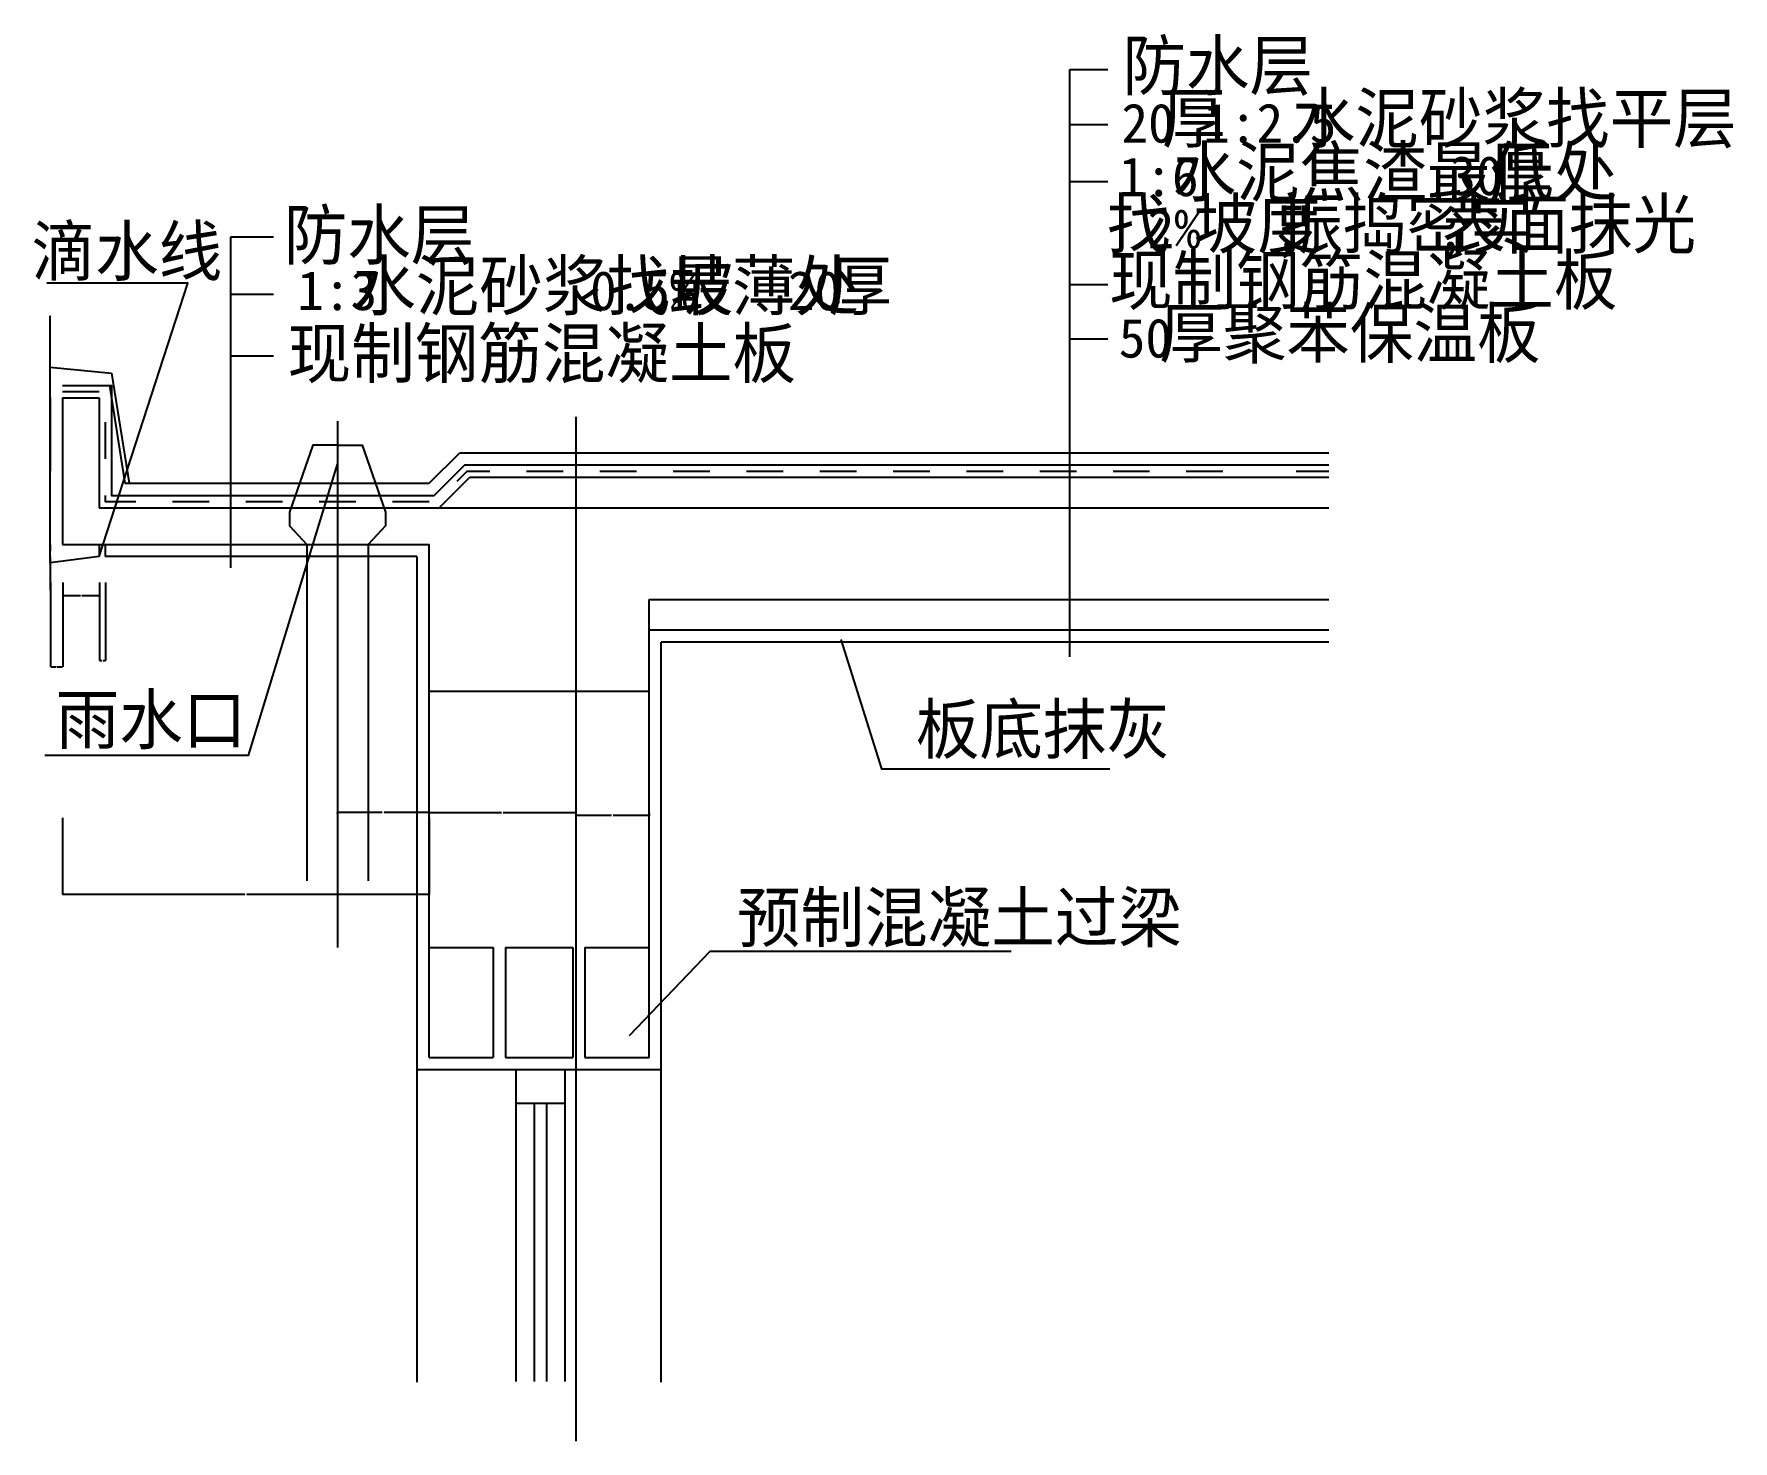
# Model space of a CAD drawing. Header units: metres. Extents: x 11565 to 14346, y 5706 to 8008.
import ezdxf

# ---------------------------------------------------------------- set-up
doc = ezdxf.new("R2010")
doc.units = ezdxf.units.M
for name, color, linetype in [('DOTE', 1, 'Continuous'), ('PUB_DIM', 3, 'Continuous'), ('PUB_HATCH', 7, 'Continuous'), ('PUB_TEXT', 7, 'Continuous'), ('S_SURFACE', 6, 'Continuous'), ('SURFACE', 6, 'Continuous'), ('WALL', 255, 'Continuous'), ('WINDOW', 2, 'Continuous')]:
    doc.layers.add(name, color=color, linetype=linetype)
doc.dimstyles.get("Standard").update_dxf_attribs({"dimtxt": 2.5, "dimasz": 2.5, "dimexe": 1.25, "dimexo": 0.625, "dimtad": 1, "dimcen": 2.5, "dimazin": 3, "dimtfac": 1, "dimtmove": 0, "dimatfit": 3})

# ---------------------------------------------------------------- blocks, each defined once
blk = doc.blocks.new('*D1')
for p, q in [((11611.65, 6725.55), (11611.65, 6600.34)), ((12211.65, 6725.55), (12211.65, 6600.34)), ((11910.15, 6600.34), (11611.4, 6600.34)), ((12211.9, 6600.34), (11913.15, 6600.34))]:
    blk.add_line(p, q)
at = {"layer": 'Defpoints'}
for p in [(11611.65, 6725.55), (12211.65, 6725.55), (12211.65, 6600.34)]:
    blk.add_point(p, dxfattribs=at)
at = {"layer": 'PUB_DIM', "insert": (11911.65, 6600.34), "char_height": 1, "attachment_point": 5}
blk.add_mtext('600', dxfattribs=at)
blk = doc.blocks.new('*D2')
for p, q in [((11591.66, 7412.76), (11591.66, 7292.76)), ((11591.41, 7292.76), (11591.16, 7292.76)), ((11591.66, 7172.76), (11591.66, 7292.76)), ((11591.66, 7292.76), (11591.66, 7292.76)), ((11591.91, 7292.76), (11592.16, 7292.76))]:
    blk.add_line(p, q)
at = {"layer": 'Defpoints'}
for p in [(11591.66, 7412.76), (11591.66, 7292.76), (11591.66, 7172.76)]:
    blk.add_point(p, dxfattribs=at)
at = {"layer": 'PUB_DIM', "insert": (11591.66, 7293.885), "char_height": 1, "attachment_point": 5}
blk.add_mtext('0', dxfattribs=at)
blk = doc.blocks.new('*D3')
for p, q in [((11591.41, 7162.76), (11591.16, 7162.76)), ((11591.66, 7172.76), (11591.66, 7162.76)), ((11591.66, 7152.76), (11591.66, 7162.76)), ((11591.66, 7162.76), (11591.66, 7162.76)), ((11591.91, 7162.76), (11592.16, 7162.76))]:
    blk.add_line(p, q)
at = {"layer": 'Defpoints'}
for p in [(11591.66, 7172.76), (11591.66, 7162.76), (11591.66, 7152.76)]:
    blk.add_point(p, dxfattribs=at)
at = {"layer": 'PUB_DIM', "insert": (11591.66, 7163.885), "char_height": 1, "attachment_point": 5}
blk.add_mtext('0', dxfattribs=at)
blk = doc.blocks.new('*D4')
for p, q in [((11591.66, 7152.76), (11591.66, 7098)), ((11591.66, 7142.76), (11591.66, 7098)), ((11591.41, 7098), (11591.16, 7098)), ((11591.66, 7098), (11591.66, 7098)), ((11591.91, 7098), (11592.16, 7098))]:
    blk.add_line(p, q)
at = {"layer": 'Defpoints'}
for p in [(11591.66, 7152.76), (11591.66, 7142.76), (11591.66, 7098)]:
    blk.add_point(p, dxfattribs=at)
at = {"layer": 'PUB_DIM', "insert": (11591.66, 7099.125), "char_height": 1, "attachment_point": 5}
blk.add_mtext('0', dxfattribs=at)
blk = doc.blocks.new('*D5')
for p, q in [((11592.1, 7110.54), (11592.1, 6973)), ((11612.1, 7110.54), (11612.1, 6973)), ((11592.35, 6973), (11601.1, 6973)), ((11603.1, 6973), (11611.85, 6973))]:
    blk.add_line(p, q)
at = {"layer": 'Defpoints'}
for p in [(11592.1, 7110.54), (11612.1, 7110.54), (11592.1, 6973)]:
    blk.add_point(p, dxfattribs=at)
at = {"layer": 'PUB_DIM', "insert": (11602.1, 6973), "char_height": 1, "attachment_point": 5}
blk.add_mtext('20', dxfattribs=at)
blk = doc.blocks.new('*D6')
for p, q in [((11672.1, 7110.54), (11672.1, 6983.31)), ((11682.1, 7110.54), (11682.1, 6983.31)), ((11672.35, 6983.31), (11676.1, 6983.31)), ((11678.1, 6983.31), (11681.85, 6983.31))]:
    blk.add_line(p, q)
at = {"layer": 'Defpoints'}
for p in [(11672.1, 7110.54), (11682.1, 7110.54), (11672.1, 6983.31)]:
    blk.add_point(p, dxfattribs=at)
at = {"layer": 'PUB_DIM', "insert": (11677.1, 6983.31), "char_height": 1, "attachment_point": 5}
blk.add_mtext('10', dxfattribs=at)
blk = doc.blocks.new('*D7')
for p, q in [((11612.1, 7110.54), (11612.1, 7089.7)), ((11672.1, 7110.54), (11672.1, 7089.7)), ((11612.35, 7089.7), (11641.1, 7089.7)), ((11643.1, 7089.7), (11671.85, 7089.7))]:
    blk.add_line(p, q)
at = {"layer": 'Defpoints'}
for p in [(11612.1, 7110.54), (11672.1, 7110.54), (11612.1, 7089.7)]:
    blk.add_point(p, dxfattribs=at)
at = {"layer": 'PUB_DIM', "insert": (11642.1, 7089.7), "char_height": 1, "attachment_point": 5}
blk.add_mtext('60', dxfattribs=at)
blk = doc.blocks.new('*D8')
for p, q in [((11591.41, 7547.44), (11591.16, 7547.44)), ((11591.66, 7462.76), (11591.66, 7547.44)), ((11591.66, 7452.76), (11591.66, 7547.44)), ((11591.66, 7547.44), (11591.66, 7547.44)), ((11591.91, 7547.44), (11592.16, 7547.44))]:
    blk.add_line(p, q)
at = {"layer": 'Defpoints'}
for p in [(11591.66, 7547.44), (11591.66, 7462.76), (11591.66, 7452.76)]:
    blk.add_point(p, dxfattribs=at)
at = {"layer": 'PUB_DIM', "insert": (11591.66, 7548.565), "char_height": 1, "attachment_point": 5}
blk.add_mtext('0', dxfattribs=at)
blk = doc.blocks.new('*D9')
for p, q in [((12451.53, 6732.56), (12451.53, 6729.42)), ((12571.53, 6732.56), (12571.53, 6729.42)), ((12510.03, 6729.42), (12451.28, 6729.42)), ((12571.78, 6729.42), (12513.03, 6729.42))]:
    blk.add_line(p, q)
at = {"layer": 'Defpoints'}
for p in [(12451.53, 6732.56), (12571.53, 6732.56), (12571.53, 6729.42)]:
    blk.add_point(p, dxfattribs=at)
at = {"layer": 'PUB_DIM', "insert": (12511.53, 6729.42), "char_height": 1, "attachment_point": 5}
blk.add_mtext('120', dxfattribs=at)
blk = doc.blocks.new('*D10')
for p, q in [((12330.03, 6733.66), (12211.28, 6733.66)), ((12211.53, 6732.56), (12211.53, 6733.66)), ((12451.78, 6733.66), (12333.03, 6733.66)), ((12451.53, 6732.56), (12451.53, 6733.66))]:
    blk.add_line(p, q)
at = {"layer": 'Defpoints'}
for p in [(12211.53, 6732.56), (12451.53, 6733.66), (12451.53, 6732.56)]:
    blk.add_point(p, dxfattribs=at)
at = {"layer": 'PUB_DIM', "insert": (12331.53, 6733.66), "char_height": 1, "attachment_point": 5}
blk.add_mtext('240', dxfattribs=at)
blk = doc.blocks.new('*D11')
for p, q in [((12135.03, 6734.59), (12061.28, 6734.59)), ((12061.53, 6732.56), (12061.53, 6734.59)), ((12211.78, 6734.59), (12138.03, 6734.59)), ((12211.53, 6732.56), (12211.53, 6734.59))]:
    blk.add_line(p, q)
at = {"layer": 'Defpoints'}
for p in [(12061.53, 6732.56), (12211.53, 6734.59), (12211.53, 6732.56)]:
    blk.add_point(p, dxfattribs=at)
at = {"layer": 'PUB_DIM', "insert": (12136.53, 6734.59), "char_height": 1, "attachment_point": 5}
blk.add_mtext('150', dxfattribs=at)

msp = doc.modelspace()

# ---------------------------------------------------------------- linework, layer by layer
at = {"layer": 'DOTE'}
for p, q in [((12061.66, 7374.88), (12061.66, 6513.18)), ((12451.66, 7381.8), (12451.66, 5705.74))]:
    msp.add_line(p, q, dxfattribs=at)
at = {"layer": 'PUB_DIM'}
for p, q in [((13260.18, 6989.37), (13260.18, 7950.48)), ((13260.18, 7950.48), (13322.57, 7950.48)), ((13260.18, 7860.56), (13322.57, 7860.56)), ((13260.18, 7766.98), (13322.57, 7766.98)), ((11887.37, 7134.84), (11887.37, 7676.5)), ((11887.37, 7676.5), (11956.69, 7676.5)), ((13260.18, 7598.54), (13322.57, 7598.54)), ((11887.37, 7582.78), (11956.69, 7582.78)), ((13260.18, 7509.6), (13322.57, 7509.6)), ((11887.37, 7481.99), (11956.69, 7481.99))]:
    msp.add_line(p, q, dxfattribs=at)
for points in [[(11671.66, 7153.18), (11816.64, 7600.74), (11586.13, 7600.74)], [(12061.66, 7335.7), (12021.07, 7335.7), (11983.34, 7225.72), (11983.34, 7203.72), (12011.66, 7173.18), (12011.66, 6622.38)], [(12061.66, 7335.7), (12102.26, 7335.7), (12139.99, 7225.72), (12139.99, 7203.72), (12111.66, 7173.18), (12111.66, 6622.38)], [(12061.05, 7304.28), (11915.51, 6827.73), (11582.84, 6827.73)], [(12885.59, 7017.28), (12951.99, 6805.55), (13325.89, 6805.55)], [(12539.64, 6369.15), (12671.88, 6507.45), (13164.21, 6507.45)]]:
    msp.add_lwpolyline(points, dxfattribs=at)
at = {"layer": 'PUB_HATCH'}
for p, q in [((11614.04, 7433.18), (11688.29, 7433.18)), ((11688.29, 7433.18), (11713.81, 7273.18)), ((12211.66, 7273.18), (12261.66, 7323.18)), ((12261.66, 7323.18), (13684.38, 7323.18)), ((11713.81, 7273.18), (12211.66, 7273.18)), ((12228.23, 7233.18), (12278.23, 7283.18)), ((12278.23, 7283.18), (13684.38, 7283.18)), ((12571.66, 7033.18), (13684.38, 7033.18))]:
    msp.add_line(p, q, dxfattribs=at)
at = {"layer": 'S_SURFACE'}
for p, q in [((11591.66, 7143.18), (11591.66, 7463.18)), ((11591.66, 7463.18), (11691.66, 7453.18)), ((11691.66, 7453.18), (11720.45, 7273.18)), ((11671.66, 7153.18), (11591.66, 7143.18)), ((11671.66, 7173.18), (11671.66, 7153.18)), ((11681.66, 7173.18), (11681.66, 7153.18)), ((12191.66, 7153.18), (11681.66, 7153.18)), ((12191.66, 7153.18), (12191.66, 5801.97)), ((12591.66, 5801.97), (12591.66, 7013.18)), ((13684.38, 7013.18), (12591.66, 7013.18)), ((12591.66, 6313.18), (12191.66, 6313.18))]:
    msp.add_line(p, q, dxfattribs=at)
at = {"layer": 'SURFACE'}
for points in [[(11611.66, 7433.18), (11691.66, 7433.18), (11691.66, 7253.18), (12219.95, 7253.18), (12269.95, 7303.18), (13684.38, 7303.18)], [(11611.66, 7423.18), (11671.66, 7423.18)], [(11681.66, 7373.18), (11681.66, 7313.18)], [(12257.73, 7276.82), (12274.09, 7293.18), (12310.95, 7293.18)], [(12370.95, 7293.18), (12430.95, 7293.18)], [(12490.95, 7293.18), (12550.95, 7293.18)], [(12610.95, 7293.18), (12670.95, 7293.18)], [(12730.95, 7293.18), (12790.95, 7293.18)], [(12850.95, 7293.18), (12910.95, 7293.18)], [(12970.95, 7293.18), (13030.95, 7293.18)], [(13090.95, 7293.18), (13150.95, 7293.18)], [(13210.95, 7293.18), (13270.95, 7293.18)], [(13330.95, 7293.18), (13390.95, 7293.18)], [(13450.95, 7293.18), (13510.95, 7293.18)], [(13630.95, 7293.18), (13684.38, 7293.18)], [(11681.66, 7253.18), (11681.66, 7243.18), (11731.66, 7243.18)], [(11791.66, 7243.18), (11851.66, 7243.18)], [(11911.66, 7243.18), (11971.66, 7243.18)], [(12031.66, 7243.18), (12091.66, 7243.18)], [(12151.66, 7243.18), (12211.66, 7243.18)]]:
    msp.add_lwpolyline(points, dxfattribs=at)
at = {"layer": 'WALL'}
for p, q in [((11611.66, 7413.18), (11611.66, 7173.18)), ((11611.66, 7413.18), (11671.66, 7413.18)), ((11671.66, 7413.18), (11671.66, 7233.18)), ((11671.66, 7233.18), (13684.38, 7233.18)), ((11611.66, 7173.18), (12211.66, 7173.18)), ((12211.66, 6333.18), (12211.66, 7173.18)), ((12571.66, 7083.18), (13684.38, 7083.18)), ((12571.66, 6333.18), (12571.66, 7083.18)), ((12211.66, 6933.18), (12571.66, 6933.18)), ((12211.66, 6513.18), (12316.66, 6513.18)), ((12316.66, 6513.18), (12316.66, 6333.18)), ((12336.66, 6513.18), (12446.66, 6513.18)), ((12336.66, 6513.18), (12336.66, 6333.18)), ((12446.66, 6513.18), (12446.66, 6333.18)), ((12466.66, 6513.18), (12571.66, 6513.18)), ((12466.66, 6513.18), (12466.66, 6333.18)), ((12211.66, 6333.18), (12316.66, 6333.18)), ((12336.66, 6333.18), (12446.66, 6333.18)), ((12466.66, 6333.18), (12571.66, 6333.18))]:
    msp.add_line(p, q, dxfattribs=at)
at = {"layer": 'WINDOW'}
for p, q in [((12353.74, 6313.18), (12353.74, 5803.12)), ((12433.74, 6313.18), (12433.74, 5803.12)), ((12353.74, 6258.88), (12433.74, 6258.88)), ((12383.74, 6258.88), (12383.74, 5803.12)), ((12403.74, 6258.88), (12403.74, 5803.12))]:
    msp.add_line(p, q, dxfattribs=at)

# ---------------------------------------------------------------- texts
at = {"layer": 'PUB_TEXT'}
for s, height, p in [('防水层', 80, (13346.29, 7917.01)), ('厚', 80, (13411.13, 7830.65)), ('水泥砂浆找平层', 80, (13623.65, 7830.65)), ('20', 64, (13344.79, 7830.65)), ('1:2.5', 64, (13478.81, 7830.65)), ('水泥焦渣最低处', 80, (13428.61, 7742.99)), ('厚', 80, (13946.63, 7742.99)), ('1:6', 64, (13340.45, 7742.99)), ('30', 64, (13881.42, 7744.78)), ('防水层', 80, (11973.61, 7639.79)), ('找', 80, (13321.05, 7657.79)), ('坡度', 80, (13462.89, 7657.79)), ('振捣密实', 80, (13603.4, 7657.79)), ('表面抹光', 80, (13869.4, 7657.79)), ('滴水线', 80, (11560.98, 7613.22)), ('2%', 64, (13387.72, 7657.79)), ('水泥砂浆找坡', 80, (12085.93, 7556.57)), ('最薄处', 80, (12603.13, 7556.57)), ('现制钢筋混凝土板', 80, (13324.54, 7565.8)), (',', 64, (13595.07, 7657.79)), (',', 64, (13861.57, 7657.79)), ('1:3', 64, (11995.94, 7556.57)), ('0.5%', 64, (12475.12, 7556.57)), ('20', 64, (12798.8, 7556.57)), ('厚', 80, (12865.15, 7556.57)), ('厚聚苯保温板', 80, (13406.7, 7478.87)), ('现制钢筋混凝土板', 80, (11980.12, 7445.93)), ('50', 64, (13340.36, 7478.87)), ('雨水口', 80, (11600.53, 6846.62)), ('板底抹灰', 80, (13008.21, 6830.82)), ('预制混凝土过梁', 80, (12715.6, 6522.6))]:
    msp.add_text(s, height=height, dxfattribs=at).set_placement(p)

# ---------------------------------------------------------------- dimensions: what is measured, and where the dimension line sits
at = {"layer": 'PUB_DIM'}
for base, p1, p2, picture, middle in [((11591.66, 7547.44), (11591.66, 7462.76), (11591.66, 7452.76), '*D8', (11591.66, 7548.565)), ((11591.66, 7292.76), (11591.66, 7412.76), (11591.66, 7172.76), '*D2', (11591.66, 7293.885)), ((11591.66, 7162.76), (11591.66, 7172.76), (11591.66, 7152.76), '*D3', (11591.66, 7163.885)), ((11591.66, 7098), (11591.66, 7152.76), (11591.66, 7142.76), '*D4', (11591.66, 7099.125)), ((11592.1, 6973), (11592.1, 7110.54), (11612.1, 7110.54), '*D5', (11602.1, 6973)), ((11612.1, 7089.7), (11612.1, 7110.54), (11672.1, 7110.54), '*D7', (11642.1, 7089.7)), ((11672.1, 6983.31), (11672.1, 7110.54), (11682.1, 7110.54), '*D6', (11677.1, 6983.31)), ((12211.53, 6734.59), (12211.53, 6732.56), (12061.53, 6732.56), '*D11', (12136.53, 6734.59)), ((12451.53, 6733.66), (12451.53, 6732.56), (12211.53, 6732.56), '*D10', (12331.53, 6733.66)), ((12571.53, 6729.42), (12571.53, 6732.56), (12451.53, 6732.56), '*D9', (12511.53, 6729.42)), ((12211.65, 6600.34), (12211.65, 6725.55), (11611.65, 6725.55), '*D1', (11911.65, 6600.34))]:
    dim = msp.add_linear_dim(base=base, p1=p1, p2=p2, dimstyle='Standard', dxfattribs=at)
    dim.commit()
    dim.dimension.update_dxf_attribs({"geometry": picture, "text_midpoint": middle})

doc.saveas('drawing.dxf')
